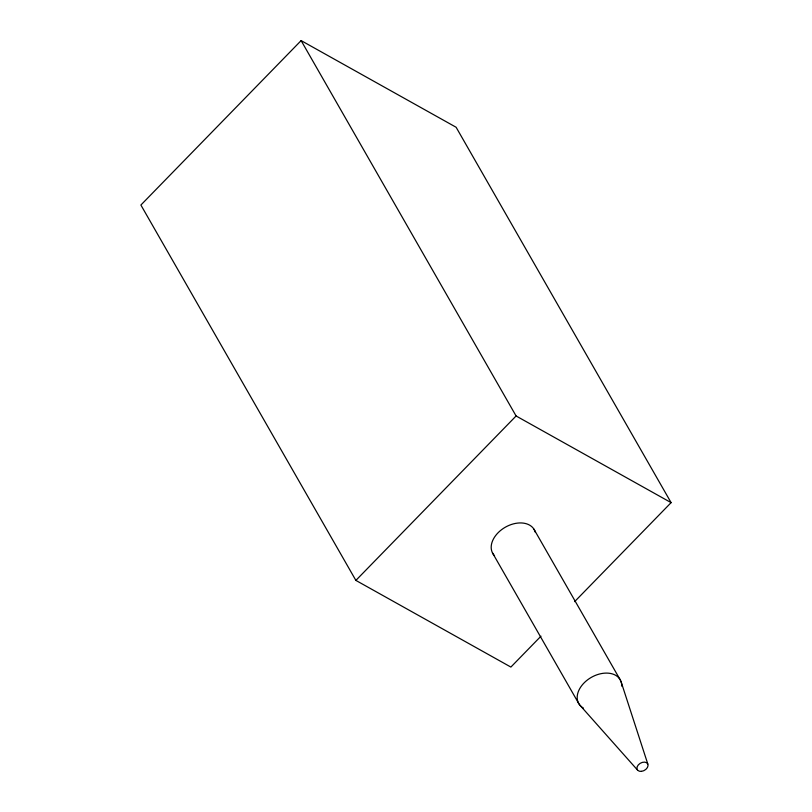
<?xml version="1.0" encoding="UTF-8"?>
<svg xmlns="http://www.w3.org/2000/svg" width="812" height="812" viewBox="0 0 812 812"><rect width="100%" height="100%" fill="white"/><g stroke="black" fill="none" stroke-linecap="round" stroke-linejoin="round"><path stroke-width="1.22" d="M574.612 601.662L671.108 502.638L456.121 127.261L301.12 40.6L140.892 205.03L355.879 580.407L510.88 667.068L540.975 636.182M355.879 580.407L516.097 415.977L301.12 40.6M516.097 415.977L671.108 502.638M579.656 704.897L637.521 770.06M533.92 529.15L620.5 680.324M492.478 552.881L579.057 704.055M620.926 681.258L647.844 764.153M583.463 708.125A23.893 16.473 -29.8 0 1 591.298 677.381A23.893 16.473 -29.8 0 1 621.779 686.181M494.538 555.753A23.893 16.473 -29.8 0 1 505.297 527.221A23.893 16.473 -29.8 0 1 535.352 532.378M641.47 771.359A5.978 4.121 -29.8 0 0 647.732 763.909A5.978 4.121 -29.8 0 0 638.242 764.985A5.978 4.121 -29.8 0 0 641.47 771.359"/></g></svg>
